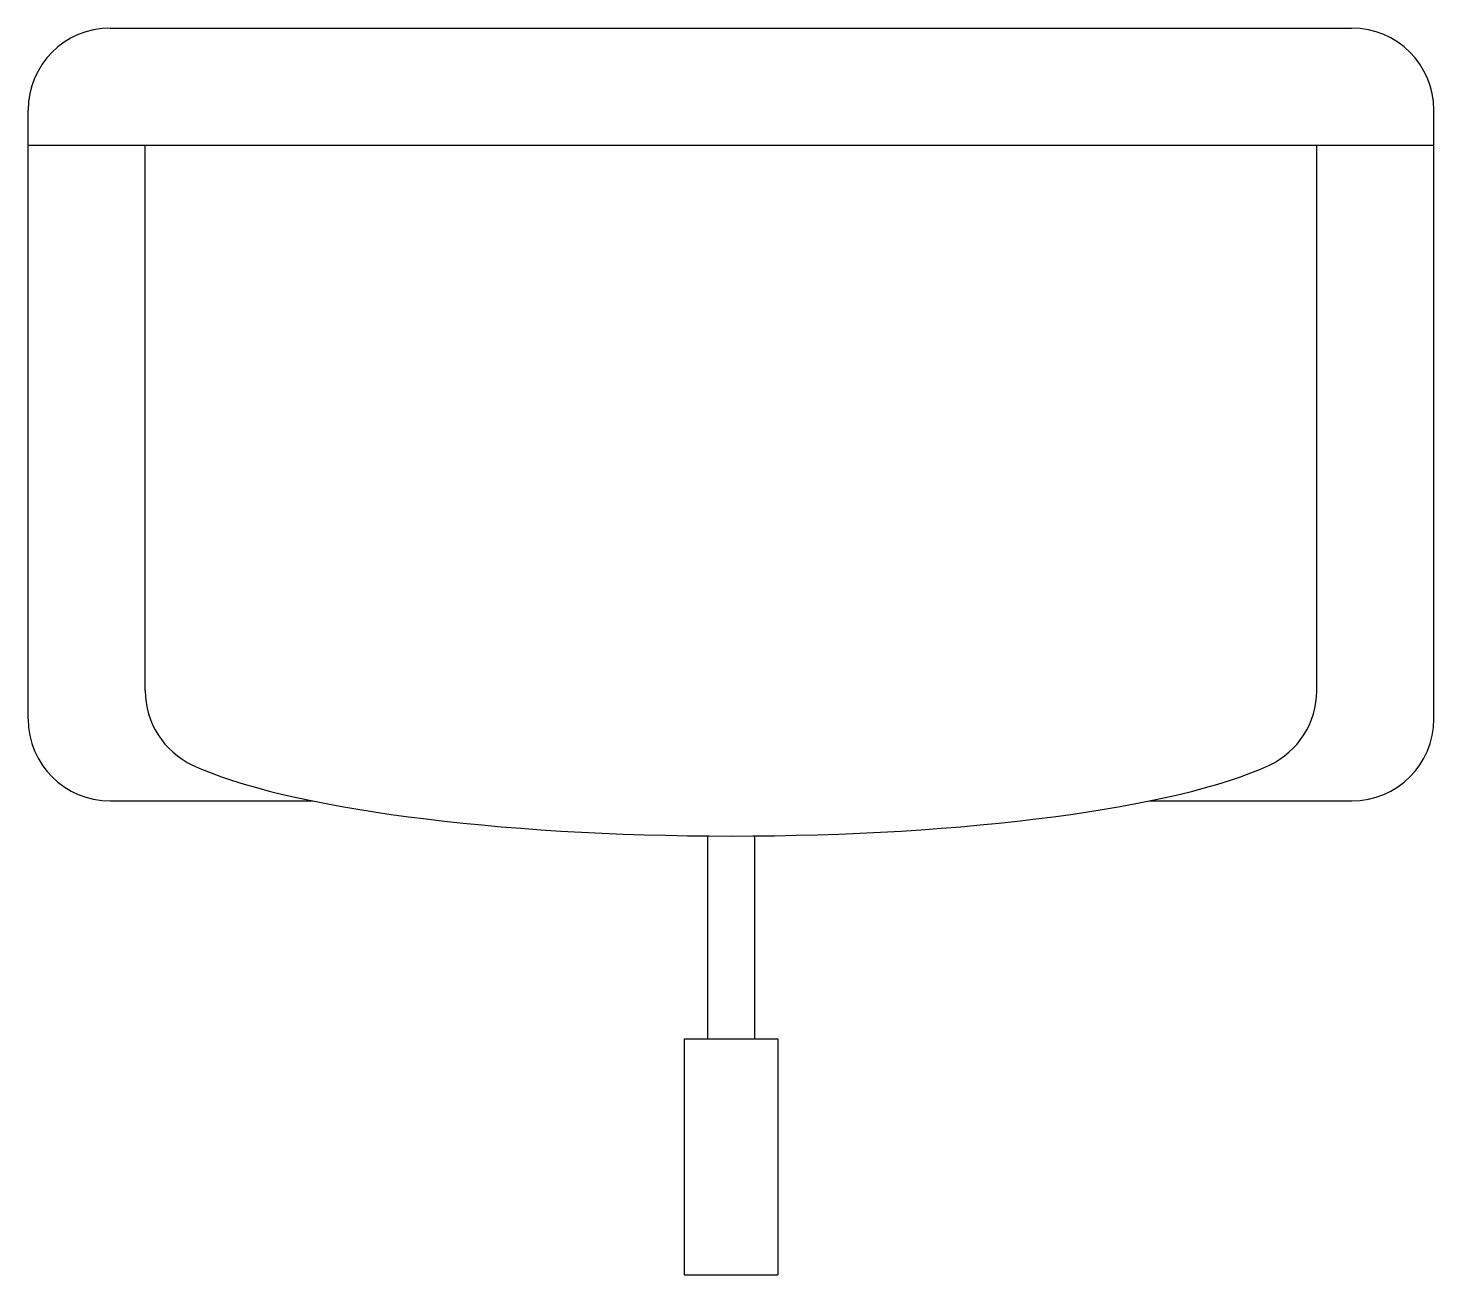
# Model space of a CAD drawing. Extents: x 62.351 to 62.951, y 60.706 to 61.238.
import ezdxf

# ---------------------------------------------------------------- set-up
doc = ezdxf.new("R2010")
doc.units = 0
doc.header["$MEASUREMENT"] = 0
doc.layers.get('0').update_dxf_attribs({"linetype": 'CONTINUOUS'})

msp = doc.modelspace()

# ---------------------------------------------------------------- linework, layer by layer
for p, q in [((62.38571, 61.2382), (62.91571, 61.2382)), ((62.35071, 60.9432), (62.35071, 61.2032)), ((62.95071, 60.9432), (62.95071, 61.2032)), ((62.35071, 61.1882), (62.95071, 61.1882)), ((62.40071, 60.95524), (62.40071, 61.1882)), ((62.90071, 60.95524), (62.90071, 61.1882)), ((62.38571, 60.9082), (62.47224, 60.9082)), ((62.82918, 60.9082), (62.91571, 60.9082)), ((62.64071, 60.89326), (62.64071, 60.80661)), ((62.66071, 60.89326), (62.66071, 60.80661)), ((62.63071, 60.80661), (62.63071, 60.70584)), ((62.63071, 60.80661), (62.67071, 60.80661)), ((62.67071, 60.80661), (62.67071, 60.70584)), ((62.63071, 60.70584), (62.67071, 60.70584))]:
    msp.add_line(p, q)
for centre, start, end in [((62.38571, 61.2032), 90, 180), ((62.91571, 61.2032), 0, 90), ((62.43571, 60.95524), 180, 244.98195), ((62.86571, 60.95524), 295.01805, 360), ((62.38571, 60.9432), 180, 270), ((62.91571, 60.9432), 270, 0)]:
    msp.add_arc(centre, 0.035, start, end)
msp.add_ellipse((62.65071, 60.9432), major_axis=(-0.25, 0), ratio=0.199924, start_param=0.404736, end_param=2.736857)

doc.saveas('drawing.dxf')
